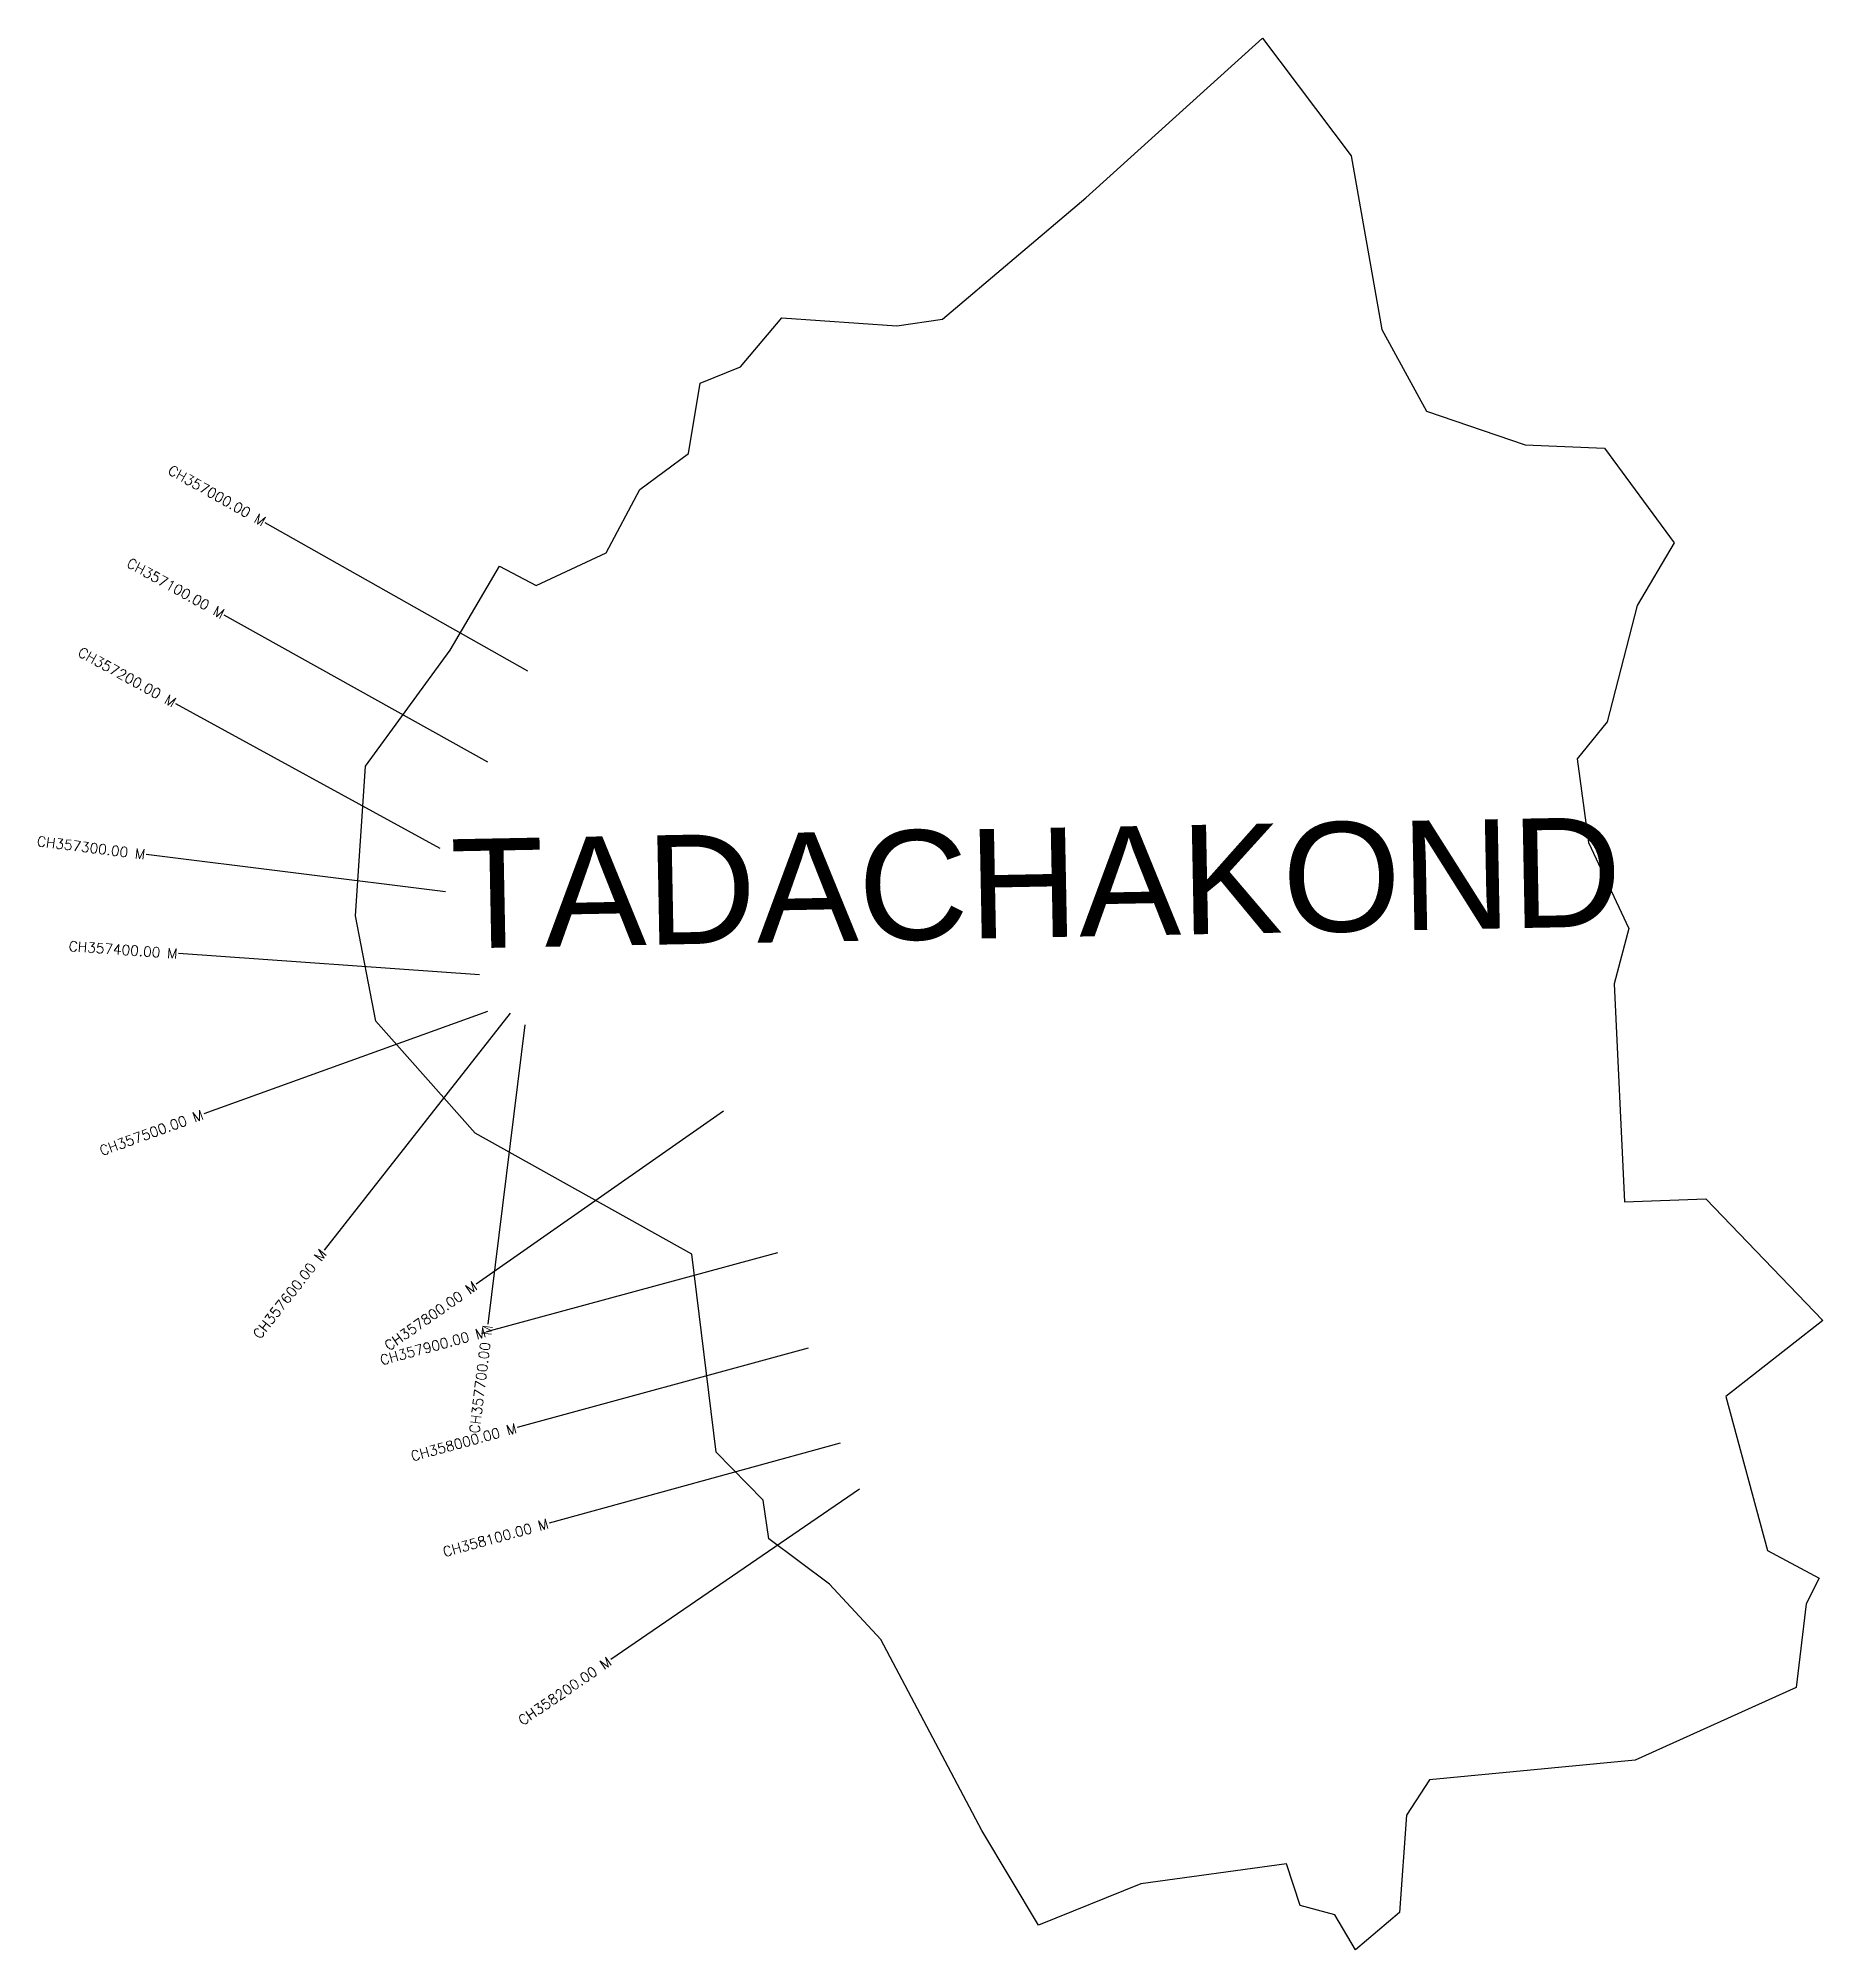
# Model space of a CAD drawing. Header units: metres. Extents: x 296390 to 298165, y 1974913 to 1976815.
import ezdxf
from ezdxf.enums import TextEntityAlignment as Align

# ---------------------------------------------------------------- set-up
doc = ezdxf.new("R2010")
doc.units = ezdxf.units.M
doc.header["$MEASUREMENT"] = 0
for name, color, linetype in [('CS', 134, 'Continuous'), ('CSMark', 6, 'Continuous'), ('village', 3, 'Continuous'), ('VILLAGE NAME', 250, 'Continuous')]:
    doc.layers.add(name, color=color, linetype=linetype)
doc.styles.get("Standard").update_dxf_attribs({"font": 'simplex.shx'})

msp = doc.modelspace()

# ---------------------------------------------------------------- linework, layer by layer
at = {"layer": 'CS'}
for p, q in [((296877.3, 1976185.3), (296615.9, 1976332.6)), ((296837.3, 1976094.8), (296575.2, 1976240.7)), ((296790.1, 1976008.7), (296526.9, 1976152.7)), ((296795.3, 1975965.6), (296497.6, 1976002.7)), ((296828.9, 1975883.2), (296529.7, 1975904.2)), ((296836.9, 1975846.6), (296554.7, 1975744.8)), ((296859.7, 1975845.1), (296674.4, 1975609.2)), ((296874, 1975833.5), (296837.2, 1975535.8)), ((297071.7, 1975747.5), (296825.8, 1975575.6)), ((297125.6, 1975606.7), (296836.1, 1975528.2)), ((297156.1, 1975511.8), (296866.6, 1975432.9)), ((297187.8, 1975417.4), (296898.5, 1975337.9)), ((297207, 1975371.7), (296959.6, 1975202.1))]:
    msp.add_line(p, q, dxfattribs=at)
at = {"layer": 'village', "color": 3, "true_color": 0x00ff00}
msp.add_polyline3d([(297968, 1975657.3, 0), (298048.7, 1975660.5, 0), (298165.2, 1975539.3, 0), (298068.7, 1975463.9, 0), (298110.2, 1975310.7, 0), (298161.6, 1975283.2, 0), (298148.5, 1975257.7, 0), (298138.7, 1975174.4, 0), (297978.7, 1975102.2, 0), (297773.9, 1975082.4, 0), (297751.2, 1975047.5, 0), (297744, 1974950.4, 0), (297700.5, 1974913.5, 0), (297679.8, 1974948.1, 0), (297645.3, 1974957.6, 0), (297631.6, 1974999, 0), (297486.8, 1974979, 0), (297385.2, 1974937.8, 0), (297328.7, 1975032, 0), (297228.2, 1975222.1, 0), (297177.3, 1975277.2, 0), (297116.8, 1975322.3, 0), (297111.2, 1975360.6, 0), (297064.6, 1975408.4, 0), (297040.2, 1975605.4, 0), (296824.7, 1975725.7, 0), (296726, 1975837, 0), (296705.8, 1975941.7, 0), (296715.7, 1976090.5, 0), (296799.8, 1976206, 0), (296848.9, 1976289.7, 0), (296885.4, 1976270.4, 0), (296955, 1976302.9, 0), (296988.4, 1976365.9, 0), (297036.9, 1976401.7, 0), (297048.4, 1976471.5, 0), (297088.8, 1976487.9, 0), (297129.9, 1976536.6, 0), (297244.3, 1976528.7, 0), (297289.5, 1976535.1, 0), (297432.2, 1976655.9, 0), (297608, 1976814.6, 0), (297696.1, 1976697.8, 0), (297726.7, 1976524.9, 0), (297770.9, 1976443.8, 0), (297869.1, 1976410.2, 0), (297948, 1976406.8, 0), (298017.2, 1976312.9, 0), (297980.7, 1976250.3, 0), (297950.8, 1976134.6, 0), (297920.8, 1976098, 0), (297932.2, 1976014.7, 0), (297972.4, 1975929.3, 0), (297957.8, 1975874.3, 0)], close=True, dxfattribs=at)

# ---------------------------------------------------------------- texts
at = {"layer": 'CSMark'}
for s, rotation, p in [('CH357000.00 M', 330.5972, (296615.1, 1976333.1)), ('CH357100.00 M', 330.8879, (296574.3, 1976241.2)), ('CH357200.00 M', 331.313, (296526.1, 1976153.2)), ('CH357300.00 M', 352.9097, (296496.6, 1976002.8)), ('CH357400.00 M', 356.0014, (296528.7, 1975904.2)), ('CH357500.00 M', 19.8407, (296553.7, 1975744.5)), ('CH357600.00 M', 51.8509, (296673.8, 1975608.4)), ('CH357800.00 M', 34.9618, (296825, 1975575)), ('CH357900.00 M', 15.1648, (296835.1, 1975528)), ('CH357700.00 M', 82.9585, (296837.1, 1975534.8)), ('CH358000.00 M', 15.2555, (296865.7, 1975432.6)), ('CH358100.00 M', 15.3704, (296897.5, 1975337.6)), ('CH358200.00 M', 34.4254, (296958.7, 1975201.5))]:
    msp.add_text(s, height=10, rotation=rotation, dxfattribs=at).set_placement(p, align=Align.MIDDLE_RIGHT)
at = {"layer": 'VILLAGE NAME', "insert": (296799.4, 1976017.9), "char_height": 108.748, "attachment_point": 1, "rotation": 1.1028}
msp.add_mtext_dynamic_manual_height_columns('{\\fArial|b0|i0|c0|p34;TADACHAKOND}', width=1571.314, gutter_width=543.7, heights=[0], dxfattribs=at)

doc.saveas('drawing.dxf')
